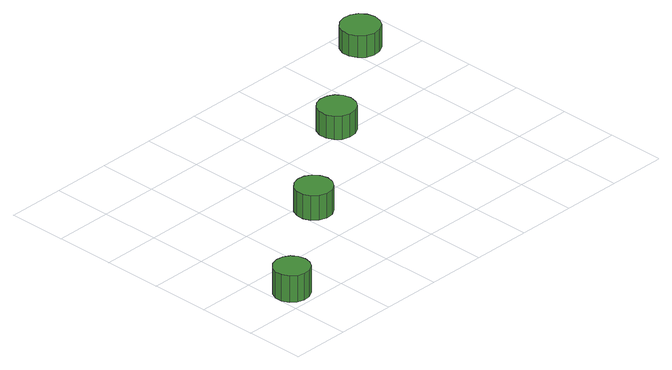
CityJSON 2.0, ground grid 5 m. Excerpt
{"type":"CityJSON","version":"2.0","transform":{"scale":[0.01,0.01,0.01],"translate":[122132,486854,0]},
"CityObjects":{
"tree1":{"type":"SolitaryVegetationObject","attributes":{"function":"something"},"geometry":[{"type":"MultiSurface","lod":"1","boundaries":[[[0,1,2,3,4,5,6,7,8,9,10,11,12,13,14]],[[15,16,17,18,19,20,21,22,23,24,25,26,27,28,29]],[[0,29,28,1]],[[1,28,27,2]],[[2,27,26,3]],[[3,26,25,4]],[[4,25,24,5]],[[5,24,23,6]],[[6,23,22,7]],[[7,22,21,8]],[[8,21,20,9]],[[9,20,19,10]],[[10,19,18,11]],[[11,18,17,12]],[[12,17,16,13]],[[13,16,15,14]],[[14,15,29,0]]]}]},
"tree2":{"type":"SolitaryVegetationObject","attributes":{"function":"something"},"geometry":[{"type":"MultiSurface","lod":"1","boundaries":[[[30,31,32,33,34,35,36,37,38,39,40,41,42,43,44]],[[45,46,47,48,49,50,51,52,53,54,55,56,57,58,59]],[[30,59,58,31]],[[31,58,57,32]],[[32,57,56,33]],[[33,56,55,34]],[[34,55,54,35]],[[35,54,53,36]],[[36,53,52,37]],[[37,52,51,38]],[[38,51,50,39]],[[39,50,49,40]],[[40,49,48,41]],[[41,48,47,42]],[[42,47,46,43]],[[43,46,45,44]],[[44,45,59,30]]]}]},
"tree3":{"type":"SolitaryVegetationObject","attributes":{"function":"something"},"geometry":[{"type":"MultiSurface","lod":"1","boundaries":[[[60,61,62,63,64,65,66,67,68,69,70,71,72,73,74]],[[75,76,77,78,79,80,81,82,83,84,85,86,87,88,89]],[[60,89,88,61]],[[61,88,87,62]],[[62,87,86,63]],[[63,86,85,64]],[[64,85,84,65]],[[65,84,83,66]],[[66,83,82,67]],[[67,82,81,68]],[[68,81,80,69]],[[69,80,79,70]],[[70,79,78,71]],[[71,78,77,72]],[[72,77,76,73]],[[73,76,75,74]],[[74,75,89,60]]]}]},
"tree4":{"type":"SolitaryVegetationObject","attributes":{"function":"something"},"geometry":[{"type":"MultiSurface","lod":"1","boundaries":[[[90,91,92,93,94,95,96,97,98,99,100,101,102,103,104]],[[105,106,107,108,109,110,111,112,113,114,115,116,117,118,119]],[[90,119,118,91]],[[91,118,117,92]],[[92,117,116,93]],[[93,116,115,94]],[[94,115,114,95]],[[95,114,113,96]],[[96,113,112,97]],[[97,112,111,98]],[[98,111,110,99]],[[99,110,109,100]],[[100,109,108,101]],[[101,108,107,102]],[[102,107,106,103]],[[103,106,105,104]],[[104,105,119,90]]]}]}
},
"vertices":[
[303,187,239],[290,248,239],[254,299,239],[200,330,239],[138,337,239],[78,317,239],[32,276,239],[6,219,239],[6,156,239],[32,99,239],[78,57,239],[138,38,239],[200,44,239],[254,76,239],[290,126,239],[290,126,3],[254,76,3],[200,44,3],[138,38,3],[78,57,3],[32,99,3],[6,156,3],[6,219,3],[32,276,3],[78,317,3],[138,337,3],[200,330,3],[254,299,3],[290,248,3],[303,187,3],
[1295,893,225],[1281,956,225],[1243,1009,225],[1187,1041,225],[1122,1048,225],[1061,1028,225],[1012,985,225],[986,925,225],[986,860,225],[1012,801,225],[1061,758,225],[1122,737,225],[1187,744,225],[1243,777,225],[1281,829,225],[1281,829,8],[1243,777,8],[1187,744,8],[1122,737,8],[1061,758,8],[1012,801,8],[986,860,8],[986,925,8],[1012,985,8],[1061,1028,8],[1122,1048,8],[1187,1041,8],[1243,1009,8],[1281,956,8],[1295,893,8],
[2270,1576,221],[2256,1641,221],[2217,1695,221],[2160,1728,221],[2094,1735,221],[2031,1714,221],[1981,1670,221],[1955,1609,221],[1955,1543,221],[1981,1483,221],[2031,1438,221],[2094,1418,221],[2160,1425,221],[2217,1458,221],[2256,1511,221],[2256,1511,12],[2217,1458,12],[2160,1425,12],[2094,1418,12],[2031,1438,12],[1981,1483,12],[1955,1543,12],[1955,1609,12],[1981,1670,12],[2031,1714,12],[2094,1735,12],[2160,1728,12],[2217,1695,12],[2256,1641,12],[2270,1576,12],
[3267,2271,212],[3253,2338,212],[3213,2393,212],[3153,2427,212],[3085,2434,212],[3020,2413,212],[2969,2367,212],[2941,2305,212],[2941,2236,212],[2969,2174,212],[3020,2128,212],[3085,2107,212],[3153,2114,212],[3213,2148,212],[3253,2204,212],[3253,2204,16],[3213,2148,16],[3153,2114,16],[3085,2107,16],[3020,2128,16],[2969,2174,16],[2941,2236,16],[2941,2305,16],[2969,2367,16],[3020,2413,16],[3085,2434,16],[3153,2427,16],[3213,2393,16],[3253,2338,16],[3267,2271,16]
]}
